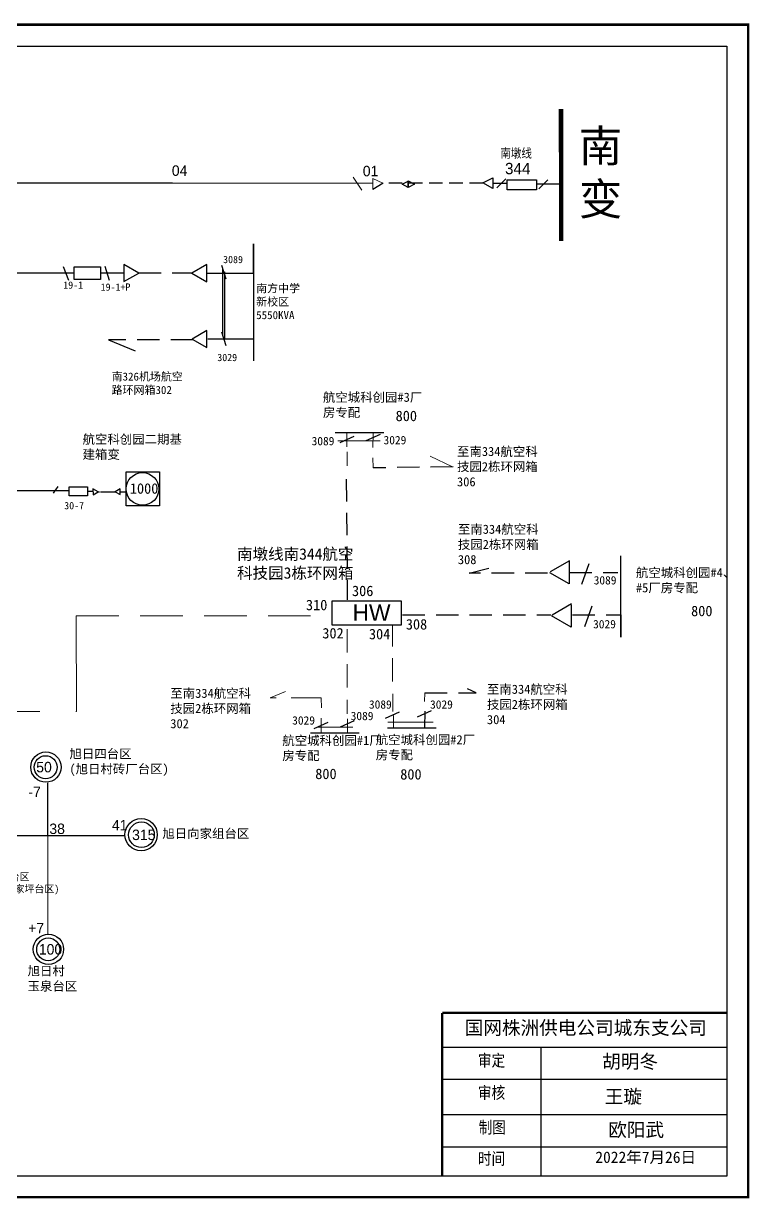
# Model space of a CAD drawing. Extents: x -141 to 255, y -79 to 179.
# Drawn here: x 95.8 to 255.3, y -79.3 to 178.8 of the extents above; entities that cross this region are included whole.
import ezdxf

# ---------------------------------------------------------------- set-up
doc = ezdxf.new("R2010")
doc.units = 0
doc.header["$LTSCALE"] = 0.774411
for name, pattern in [('ACAD_ISO02W100', [15, 12, -3]), ('DASHED2', [9.525, 6.35, -3.175]), ('HIDDEN', [0.375, 0.25, -0.125])]:
    doc.linetypes.add(name, pattern=pattern)
doc.layers.get('0').update_dxf_attribs({"linetype": 'CONTINUOUS'})
doc.styles.add('hztxt_txtstyle_0.00_0_0', font='', dxfattribs={"bigfont": 'hztxt.shx'})
doc.styles.add('hztxt_txtstyle_2.00_0_0', font='', dxfattribs={"height": 2, "bigfont": 'hztxt.shx'})
doc.styles.add('hztxt_txtstyle_2.30_0_0', font='', dxfattribs={"height": 2.3, "bigfont": 'hztxt.shx'})
doc.styles.add('hztxt_txtstyle_2.50_0_0', font='', dxfattribs={"height": 2.5})
doc.styles.add('hztxt_txtstyle_3.00_0_0', font='', dxfattribs={"height": 3, "bigfont": 'hztxt.shx'})
doc.styles.add('SimSun_txtstyle_1.84_0_0', font='simsun.ttc', dxfattribs={"height": 1.84})
doc.styles.add('SimSun_txtstyle_2.00_0_0', font='simsun.ttc', dxfattribs={"height": 2})
doc.styles.add('SimSun_txtstyle_2.30_0_0', font='', dxfattribs={"height": 2.3})
doc.styles.add('SimSun_txtstyle_2.50_0_0', font='', dxfattribs={"height": 2.5})
doc.styles.get("Standard").update_dxf_attribs({"font": '', "height": 2.5})
doc.styles.add('Times New Roman_txtstyle_3.00_0_0', font='times.ttf', dxfattribs={"height": 3})
doc.styles.add('仿宋_txtstyle_2.50_1_0', font='simsun.ttc', dxfattribs={"height": 2.5})
doc.styles.add('仿宋_txtstyle_3.00_0_0', font='simsun.ttc', dxfattribs={"height": 3})
doc.styles.add('楷体_GB2312_txtstyle_2.00_0_0', font='simkai_0.ttf', dxfattribs={"height": 2})
doc.styles.add('黑体_txtstyle_2.00_0_0', font='simhei.ttf', dxfattribs={"height": 2})
doc.styles.get('hztxt_txtstyle_0.00_0_0').set_extended_font_data('hztxt')
doc.styles.get('hztxt_txtstyle_2.00_0_0').set_extended_font_data('hztxt')
doc.styles.get('hztxt_txtstyle_2.30_0_0').set_extended_font_data('hztxt')
doc.styles.get('hztxt_txtstyle_2.50_0_0').set_extended_font_data('SimSun')
doc.styles.get('hztxt_txtstyle_3.00_0_0').set_extended_font_data('hztxt')
doc.styles.get('SimSun_txtstyle_2.30_0_0').set_extended_font_data('SimSun')
doc.styles.get('SimSun_txtstyle_2.50_0_0').set_extended_font_data('SimSun')
doc.styles.get('Standard').set_extended_font_data('SimSun')

msp = doc.modelspace()

# ---------------------------------------------------------------- linework, layer by layer
at = {"color": 7, "linetype": 'Continuous', "lineweight": 0, "ltscale": 0.12264}
msp.add_line((172.51, 142.32), (172.51, 144.76), dxfattribs=at)
at = {"color": 7, "linetype": 'Continuous', "lineweight": 0, "ltscale": 0.17524}
msp.add_line((172.51, 144.76), (172.51, 144.73), dxfattribs=at)
at = {"linetype": 'Continuous'}
for p, q in [((196.69, 143.78), (198.92, 144.9)), ((198.92, 144.9), (198.92, 142.56)), ((199.74, 142.68), (201.72, 144.66)), ((178.95, 143.52), (180.3, 144.2)), ((180.3, 142.78), (178.95, 143.52)), ((180.3, 144.2), (180.3, 142.78)), ((180.33, 142.8), (180.33, 144.21)), ((180.33, 144.21), (181.68, 143.48)), ((181.68, 143.48), (180.33, 142.8)), ((198.92, 142.56), (196.69, 143.78)), ((198.92, 143.75), (202.1, 143.75)), ((208.97, 142.46), (210.95, 144.44)), ((195.25, 31.77), (193.3, 32.62)), ((187.82, -46.05), (250.18, -46.05)), ((209.46, -46.06), (209.46, -74.39)), ((187.82, -53.15), (250.18, -53.15)), ((187.82, -60.91), (250.18, -60.91)), ((187.82, -68.01), (250.18, -68.01))]:
    msp.add_line(p, q, dxfattribs=at)
for p, q in [((128.59, 143.73), (64.33, 143.73)), ((10.72, 0.4), (118.07, 0.41))]:
    msp.add_line(p, q)
at = {"color": 7, "linetype": 'Continuous', "lineweight": 0, "ltscale": 0.811295}
msp.add_line((128.59, 143.73), (172.42, 143.73), dxfattribs=at)
at = {"color": 0, "linetype": 'Continuous'}
for p, q in [((174.79, 143.72), (172.51, 142.32)), ((105.78, 122.31), (104.62, 125.34)), ((114.69, 122.37), (113.75, 125.41)), ((140.35, 122.6), (139.42, 125.64)), ((140.31, 107.98), (139.38, 111.02)), ((174.94, 88.91), (164.25, 88.91)), ((168.39, 88.06), (165.27, 86.68)), ((174.13, 88.48), (171.02, 87.1)), ((175.3, 26.16), (178.41, 27.55)), ((182.33, 26.48), (185.45, 27.86)), ((159.63, 23.9), (162.75, 25.29)), ((165.43, 24.27), (168.54, 25.65)), ((175.78, 24.08), (186.47, 24.08)), ((158.88, 22.97), (169.56, 22.97)), ((101.19, 0.39), (101.19, 11.97))]:
    msp.add_line(p, q, dxfattribs=at)
at = {"color": 7, "linetype": 'Continuous'}
for p, q in [((173.3, 143.9), (173.3, 143.9)), ((146.32, 130.38), (146.32, 108.59)), ((146.32, 123.96), (146.32, 130.38)), ((82.62, 124.05), (106.94, 124.05)), ((112.77, 124.05), (117.85, 124.05)), ((136.26, 123.96), (146.32, 123.96)), ((139.54, 125.15), (139.54, 110.33)), ((139.94, 124.27), (139.94, 109.45)), ((114.51, 109.32), (120.39, 106.9)), ((136.29, 109.51), (146.35, 109.51)), ((146.32, 108.59), (146.32, 104.68)), ((82.72, 76.19), (105.66, 76.19)), ((102.39, 75.64), (103.47, 77.08)), ((109.86, 76.06), (111.13, 76.09)), ((117.08, 75.89), (118.41, 75.89)), ((226.98, 43.96), (226.98, 61.89))]:
    msp.add_line(p, q, dxfattribs=at)
at = {"color": 0, "linetype": 'DASHED2', "ltscale": 0.6}
msp.add_line((196.7, 143.73), (174.76, 143.73), dxfattribs=at)
at = {"linetype": 'ACAD_ISO02W100'}
msp.add_line((208.47, 143.6), (214.04, 143.6), dxfattribs=at)
at = {"color": 7, "linetype": 'DASHED2'}
for p, q in [((121.13, 124.01), (132.82, 124.01)), ((133.08, 109.32), (114.51, 109.32)), ((218.45, 55.64), (220.07, 60.17)), ((193.67, 58.06), (197.98, 59.18)), ((210.93, 58.06), (193.67, 58.06)), ((215.75, 58.23), (226.34, 58.23)), ((219.09, 46.34), (220.72, 50.87)), ((179.04, 48.86), (211.64, 48.86)), ((216.39, 48.93), (226.98, 48.93)), ((226.98, 48.93), (226.98, 43.96))]:
    msp.add_line(p, q, dxfattribs=at)
at = {"color": 7, "linetype": 'Continuous', "lineweight": 0, "ltscale": 0.685446}
for p, q in [((166.83, 85.82), (166.83, 88.91)), ((166.92, 81.65), (166.92, 84.74)), ((166.89, 30.23), (166.89, 27.15)), ((166.98, 26.06), (166.98, 22.97))]:
    msp.add_line(p, q, dxfattribs=at)
at = {"color": 7, "linetype": 'Continuous', "lineweight": 0, "ltscale": 0.65263}
for p, q in [((172.58, 85.67), (172.62, 88.91)), ((172.59, 81.19), (172.58, 83.41)), ((161.22, 30.69), (161.24, 28.47)), ((161.19, 26.22), (161.2, 22.97))]:
    msp.add_line(p, q, dxfattribs=at)
at = {"color": 7, "linetype": 'Continuous', "lineweight": 0, "ltscale": 1.09547}
for p, q in [((174.19, 87.09), (164.86, 87.09)), ((160.42, 24.25), (168.15, 24.25))]:
    msp.add_line(p, q, dxfattribs=at)
at = {"color": 7, "linetype": 'Continuous', "lineweight": 0, "ltscale": 0.431947}
msp.add_line((190.06, 81.4), (185.15, 83.76), dxfattribs=at)
at = {"linetype": 'DASHED2'}
for p, q in [((190.16, 81.4), (172.59, 81.19)), ((166.72, 78.69), (166.94, 52.19)), ((183.98, 31.77), (195.25, 31.77)), ((183.98, 24.1), (184, 27.74))]:
    msp.add_line(p, q, dxfattribs=at)
at = {"color": 7, "linetype": 'HIDDEN'}
msp.add_line((112.22, 75.95), (116.1, 75.95), dxfattribs=at)
at = {"color": 7, "linetype": 'Continuous', "lineweight": 0, "ltscale": 1.902713}
msp.add_line((107.44, 27.69), (107.42, 48.66), dxfattribs=at)
at = {"color": 7, "linetype": 'DASHED2', "lineweight": 0, "ltscale": 1.902713}
msp.add_line((107.42, 48.66), (163.64, 48.66), dxfattribs=at)
at = {"color": 7, "linetype": 'DASHED2', "lineweight": 0, "ltscale": 1.043024}
for p, q in [((166.93, 32.94), (166.93, 46.63)), ((176.88, 34.26), (176.88, 46.63))]:
    msp.add_line(p, q, dxfattribs=at)
at = {"color": 7, "linetype": 'Continuous', "lineweight": 0, "ltscale": 1.150141}
msp.add_line((149.99, 30.69), (153.37, 32.02), dxfattribs=at)
at = {"color": 7, "linetype": 'Continuous', "lineweight": 0, "ltscale": 0.402658}
for p, q in [((176.95, 31.55), (176.95, 27.65)), ((183.98, 31.77), (183.92, 29.88)), ((177.09, 26.81), (177.09, 24.03))]:
    msp.add_line(p, q, dxfattribs=at)
at = {"color": 7, "linetype": 'DASHED2', "lineweight": 0, "ltscale": 1.341524}
msp.add_line((161.22, 30.69), (149.99, 30.69), dxfattribs=at)
at = {"color": 7, "linetype": 'DASHED2', "lineweight": 0, "ltscale": 3.216455}
msp.add_line((-35.05, 27.69), (107.44, 27.69), dxfattribs=at)
at = {"color": 7, "linetype": 'Continuous', "lineweight": 0, "ltscale": 1.118894}
msp.add_line((175.82, 25.34), (185.78, 25.34), dxfattribs=at)
at = {"color": 7, "linetype": 'Continuous', "lineweight": 0, "ltscale": 0.971632}
msp.add_line((101.19, 0.39), (101.19, -21.38), dxfattribs=at)
at = {"linetype": 'Continuous', "const_width": 0.575}
msp.add_lwpolyline([(-140.61, 178.52), (254.96, 178.52), (254.96, -79.04), (-140.61, -79.04)], close=True, dxfattribs=at)
at = {"linetype": 'Continuous'}
for points in [[(-135.95, 173.86), (250.31, 173.86), (250.31, -74.39), (-135.95, -74.39)], [(118.41, 80.34), (125.68, 80.34), (125.68, 72.85), (118.41, 72.85)]]:
    msp.add_lwpolyline(points, close=True, dxfattribs=at)
for points, const_width in [([(213.9, 131.05), (213.88, 160.02)], 1), ([(187.78, -38.55), (187.78, -74.28)], 0.5), ([(187.82, -38.55), (250.18, -38.55)], 0.5)]:
    msp.add_lwpolyline(points, dxfattribs=dict(at, const_width=const_width))
at = {"color": 7, "linetype": 'Continuous', "lineweight": 0, "ltscale": 1.352159}
msp.add_lwpolyline([(168.23, 145.01), (170.12, 142.17)], dxfattribs=at)
at = {"color": 7, "linetype": 'Continuous', "lineweight": 0, "ltscale": 0.17524}
msp.add_lwpolyline([(172.51, 144.76), (174.76, 143.73)], dxfattribs=at)
at = {"linetype": 'ACAD_ISO02W100'}
msp.add_lwpolyline([(202.07, 142.27), (202.07, 144.48), (208.47, 144.48), (208.47, 142.27)], close=True, dxfattribs=at)
at = {"color": 0, "linetype": 'Continuous'}
msp.add_lwpolyline([(106.95, 122.54), (106.95, 125.34), (112.77, 125.34), (112.77, 122.54)], close=True, dxfattribs=at)
at = {"color": 7, "linetype": 'Continuous'}
for points in [[(121.13, 123.98), (117.85, 125.87), (117.85, 122.09)], [(132.82, 123.94), (136.09, 122.05), (136.09, 125.83)], [(132.85, 109.48), (136.12, 107.59), (136.12, 111.37)], [(105.87, 77.02), (109.9, 77.02), (109.9, 75.04), (105.87, 75.04)], [(112.22, 75.95), (111.09, 76.54), (111.14, 75.26)], [(115.98, 75.95), (117.09, 75.32), (117.08, 76.61)]]:
    msp.add_lwpolyline(points, close=True, dxfattribs=at)
at = {"color": 7, "linetype": 'DASHED2'}
for points in [[(211.31, 58.23), (215.75, 55.67), (215.75, 60.79)], [(211.73, 48.75), (216.17, 46.19), (216.17, 51.32)]]:
    msp.add_lwpolyline(points, close=True, dxfattribs=at)
at = {"lineweight": -2}
msp.add_lwpolyline([(163.64, 51.94), (178.78, 51.94), (178.78, 46.63), (163.64, 46.63)], close=True, dxfattribs=at)
at = {"linetype": 'Continuous'}
msp.add_circle((121.97, 76.55), 3.58, dxfattribs=at)
at = {"color": 0}
for centre in [(100.76, 15.44), (101.32, -24.59)]:
    msp.add_circle(centre, 3.33, dxfattribs=at)
at = {"color": 0, "linetype": 'Continuous'}
for centre in [(100.69, 15.42), (101.26, -24.61)]:
    msp.add_circle(centre, 2.52, dxfattribs=at)
msp.add_circle((121.66, 0.59), 3.55)
at = {"color": 7, "linetype": 'Continuous'}
msp.add_circle((121.74, 0.58), 2.82, dxfattribs=at)

# ---------------------------------------------------------------- texts
at = {"linetype": 'Continuous', "attachment_point": 1}
for s, insert, char_height, width, style in [('{\\fSimSun|b0|i0|c134|p2;南\\P变}', (217.77, 155.4), 7, 27.4955, 'hztxt_txtstyle_0.00_0_0'), ('南墩线南344航空科技园3栋环网箱', (142.73, 63.51), 2.5, 25.6345, 'SimSun_txtstyle_2.50_0_0'), ('{\\fSimSun|b0|i0|c134|p2;国网株洲供电公司城东支公司}', (192.7, -40.33), 3, 82.0179, 'hztxt_txtstyle_3.00_0_0'), ('审定', (195.61, -47.61), 3, 23.4615, 'hztxt_txtstyle_0.00_0_0'), ('胡明冬', (222.89, -47.73), 3, 23.4615, 'Times New Roman_txtstyle_3.00_0_0'), ('审核', (195.61, -54.68), 3, 23.4615, 'hztxt_txtstyle_0.00_0_0'), ('{\\fSimSun|b0|i0|c134|p2;王璇}', (223.47, -55.41), 3, 33.0539, 'hztxt_txtstyle_0.00_0_0'), ('制图', (195.77, -62.3), 3, 23.4615, 'hztxt_txtstyle_0.00_0_0'), ('欧阳武', (224.23, -62.74), 3, 23.4615, '仿宋_txtstyle_3.00_0_0'), ('时间', (195.61, -69.18), 3, 23.4615, 'hztxt_txtstyle_0.00_0_0'), ('2022年7月26日', (221.39, -69.01), 2.5, 26.3419, '仿宋_txtstyle_2.50_1_0')]:
    msp.add_mtext(s, dxfattribs=dict(at, insert=insert, char_height=char_height, width=width, style=style))
at = {"color": 0, "linetype": 'Continuous', "attachment_point": 1, "style": 'hztxt_txtstyle_0.00_0_0'}
for s, insert, char_height, width in [('南墩线', (200.57, 151.4), 2.3, 9.6339), ('344', (201.57, 148.19), 2.5, 5.6554)]:
    msp.add_mtext(s, dxfattribs=dict(at, insert=insert, char_height=char_height, width=width))
at = {"color": 0, "attachment_point": 1, "style": 'hztxt_txtstyle_0.00_0_0'}
for s, insert, char_height, width in [('04', (128.41, 147.63), 2.3, 4.8377), ('{\\fSimSun|b0|i0|c134|p2;3089}', (139.67, 127.76), 1.6, 14.2098), ('{\\fSimSun|b0|i0|c134|p2;19-1}', (104.57, 122.14), 1.6, 14.2098), ('{\\fSimSun|b0|i0|c134|p2;19-1+P}', (112.78, 121.7), 1.6, 14.2098), ('{\\fSimSun|b0|i0|c134|p2;3029}', (138.39, 106.23), 1.6, 14.2098), ('  {\\fSimSun|b0|i0|c134|p2;30-7}', (103.59, 73.69), 1.6, 14.2098), ('{\\fSimSun|b0|i0|c134|p2;306}', (167.97, 55.31), 2.3, 4.8377), ('{\\fSimSun|b0|i0|c134|p2;308}', (179.79, 47.97), 2.3, 4.8377), ('{\\fSimSun|b0|i0|c134|p2;302}', (161.45, 46.01), 2.3, 4.8377), ('{\\fSimSun|b0|i0|c134|p2;304}', (171.69, 45.82), 2.3, 4.8377), ('50', (98.63, 16.59), 2.3, 4.8377), ('-7', (96.91, 11.14), 2.3, 4.8377), ('38', (101.51, 3.04), 2.3, 4.8377)]:
    msp.add_mtext(s, dxfattribs=dict(at, insert=insert, char_height=char_height, width=width))
at = {"color": 7, "attachment_point": 1}
for s, insert, char_height, width, style in [('01', (170.34, 147.54), 2.3, 4.8377, 'hztxt_txtstyle_2.30_0_0'), ('{\\fSimSun|b0|i0|c134|p2;航空城科创园#3厂房专配^M^J}', (161.58, 97.7), 2, 22.4024, '楷体_GB2312_txtstyle_2.00_0_0'), ('{\\fSimSun|b0|i0|c134|p2;航空城科创园#4、#5厂房专配}', (230.32, 59.17), 2, 22.4024, '楷体_GB2312_txtstyle_2.00_0_0'), ('{\\fSimSun|b0|i0|c134|p2;310}', (157.86, 52.21), 2.3, 4.8377, 'hztxt_txtstyle_2.30_0_0'), ('{\\fSimSun|b0|i0|c134|p2;航空城科创园#1厂房专配^M^J}', (152.67, 22.3), 2, 22.4024, '楷体_GB2312_txtstyle_2.00_0_0'), ('{\\fSimSun|b0|i0|c134|p2;航空城科创园#2厂房专配}', (173.18, 22.47), 2, 22.4024, '楷体_GB2312_txtstyle_2.00_0_0'), ('+7', (96.86, -18.78), 2.3, 4.8377, 'hztxt_txtstyle_2.30_0_0'), ('100', (99.2, -23.44), 2.3, 4.8377, 'hztxt_txtstyle_2.30_0_0')]:
    msp.add_mtext(s, dxfattribs=dict(at, insert=insert, char_height=char_height, width=width, style=style))
at = {"attachment_point": 1}
for s, insert, char_height, width, style in [('{\\fSimSun|b0|i0|c134|p2;南方中学新校区\\P5550KVA}', (146.93, 121.51), 1.7655, 9.9388, 'hztxt_txtstyle_0.00_0_0'), ('{\\fSimSun|b0|i0|c134|p2;南326机场航空路环网箱302}', (115.18, 102.12), 1.7655, 17.5521, 'hztxt_txtstyle_0.00_0_0'), ('800', (177.55, 93.75), 2.3, 4.8377, 'SimSun_txtstyle_2.30_0_0'), ('3029', (174.89, 88.2), 1.84, 3.8702, 'SimSun_txtstyle_1.84_0_0'), ('{\\fSimSun|b0|i0|c134|p2;至南334航空科技园2栋环网箱\\P306}', (191.03, 85.79), 2, 18.6225, '黑体_txtstyle_2.00_0_0'), ('{\\fSimSun|b0|i0|c134|p2;1000}', (119.19, 77.8), 2.3, 4.8377, 'hztxt_txtstyle_0.00_0_0'), ('{\\fSimSun|b0|i0|c134|p2;至南334航空科技园2栋环网箱\\P308}', (191.22, 68.7), 2, 18.6225, '黑体_txtstyle_2.00_0_0'), ('800', (242.43, 50.9), 2.3, 4.8377, 'SimSun_txtstyle_2.30_0_0'), ('{\\fSimSun|b0|i0|c134|p2;至南334航空科技园2栋环网箱\\P304}', (197.6, 33.55), 2, 18.6225, '黑体_txtstyle_2.00_0_0'), ('{\\fSimSun|b0|i0|c134|p2;至南334航空科技园2栋环网箱\\P302}', (128.07, 32.66), 2, 18.6225, '黑体_txtstyle_2.00_0_0'), ('{\\fSimSun|b0|i0|c134|p2;旭日四台区\\P(旭日村砖厂台区)}', (105.92, 19.37), 2, 29.4048, 'hztxt_txtstyle_2.00_0_0'), ('800', (159.9, 15.11), 2.3, 4.8377, 'SimSun_txtstyle_2.30_0_0'), ('800', (178.56, 15.01), 2.3, 4.8377, 'SimSun_txtstyle_2.30_0_0'), ('41', (115.25, 3.83), 2.3, 4.8377, 'hztxt_txtstyle_0.00_0_0'), ('315', (119.68, 1.71), 2.3, 4.8377, 'hztxt_txtstyle_2.30_0_0'), ('旭日向家组台区^M^J', (126.33, 1.86), 2, 37.1204, 'SimSun_txtstyle_2.00_0_0'), ('{\\fSimSun|b0|i0|c134|p2;旭日二台区\\P(旭日刘家坪台区)}', (86.24, -7.85), 1.6, 18.6109, 'hztxt_txtstyle_0.00_0_0'), ('旭日村^M^J玉泉台区', (96.73, -28.33), 2, 29.4048, 'SimSun_txtstyle_2.00_0_0')]:
    msp.add_mtext(s, dxfattribs=dict(at, insert=insert, char_height=char_height, width=width, style=style))
at = {"color": 7, "linetype": 'Continuous', "insert": (108.8, 88.48), "char_height": 2, "width": 22.4575, "attachment_point": 1, "style": 'hztxt_txtstyle_2.50_0_0'}
msp.add_mtext('航空科创园二期基建箱变', dxfattribs=at)
at = {"char_height": 1.84, "width": 3.8702, "attachment_point": 1}
for s, insert in [('3089', (159.1, 87.99)), ('3089', (221.04, 57.41)), ('3029', (220.91, 47.77)), ('3089', (171.69, 30.12)), ('3029', (185.11, 30.12)), ('3029', (154.83, 26.62)), ('3089', (167.68, 27.6))]:
    msp.add_mtext(s, dxfattribs=dict(at, insert=insert))
at = {"lineweight": -2, "insert": (168.08, 51.17), "char_height": 3.588, "width": 41.1029, "attachment_point": 1, "style": 'hztxt_txtstyle_0.00_0_0'}
msp.add_mtext('{\\fArial|b0|i0|c0|p32;HW}', dxfattribs=at)

doc.saveas('drawing.dxf')
